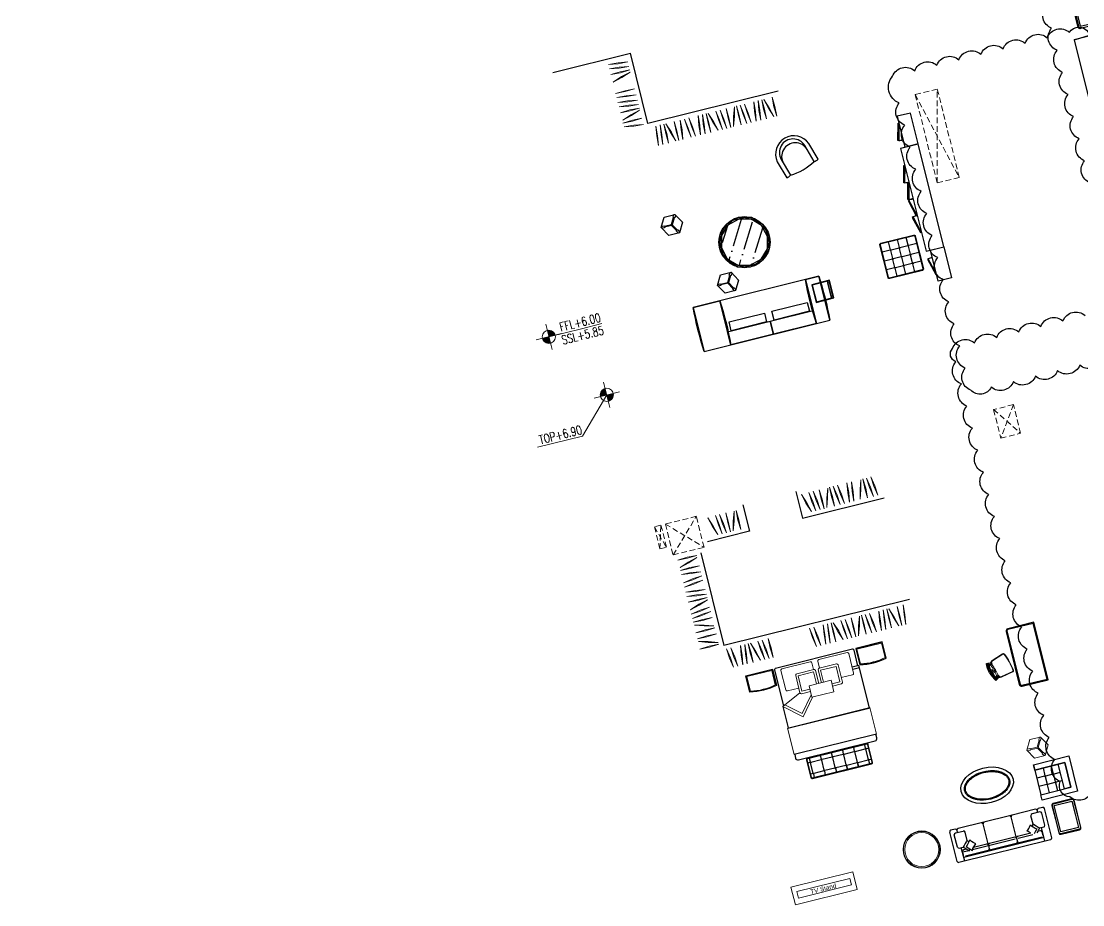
# Model space of a CAD drawing. Header units: inches. Extents: x -12478 to 399182, y -16583 to 525552.
# Drawn here: x 241968 to 265274, y 475805 to 495213 of the extents above; entities that cross this region are included whole.
import ezdxf
from ezdxf.enums import TextEntityAlignment as Align

# ---------------------------------------------------------------- set-up
doc = ezdxf.new("R2010")
doc.units = ezdxf.units.IN
doc.header["$LTSCALE"] = 1000
doc.header["$MEASUREMENT"] = 0
doc.linetypes.add('HIDDEN2', pattern=[0.1875, 0.125, -0.0625])
doc.layers.add('A-CLOUDS', color=1, linetype='Continuous')
doc.layers.add('A-FURN', color=253, linetype='Continuous')
doc.layers.add('A-FLOR-LEVL', color=4, linetype='Continuous', lineweight=18)
doc.layers.add('A-SHAFT', color=252, linetype='HIDDEN2', lineweight=18)
doc.styles.add('9999-DIM-SPC', font='simplex.shx', dxfattribs={"width": 0.75})
doc.styles.get("Standard").update_dxf_attribs({"font": 'arial.ttf'})
doc.dimstyles.new('0100-D-SPC', dxfattribs={"dimscale": 100, "dimtxt": 2, "dimasz": 2, "dimexe": 1, "dimexo": 2, "dimgap": 1, "dimtad": 1, "dimrnd": 0.05, "dimzin": 1, "dimdsep": 46, "dimtxsty": '9999-DIM-SPC', "dimblk": 'OBLIQUE', "dimcen": 2, "dimdle": 1, "dimclrd": 256, "dimclre": 252, "dimclrt": 256, "dimazin": 2, "dimtfac": 1, "dimtofl": 0, "dimtmove": 0, "dimatfit": 3, "dimfxl": 0.1, "dimtolj": 1, "dimtzin": 0, "dimlwd": 0, "dimlwe": 0, "dimarcsym": 0})

# ---------------------------------------------------------------- blocks, each defined once
blk = doc.blocks.new('_Oblique')
at = {"color": 0, "linetype": 'ByBlock', "lineweight": -2}
blk.add_line((-0.5, -0.5), (0.5, 0.5), dxfattribs=at)
blk = doc.blocks.new('tub chair-flat-2')
at = {"layer": 'A-FURN'}
for points in [[(157511, 115760), (157396, 116150, 0.908008), (156628, 115924), (156743, 115534)], [(157413, 115738), (157300, 116122, 1), (156724, 115952), (156837, 115568)], [(157328, 116026, 1), (156752, 115856)]]:
    blk.add_lwpolyline(points, format="xyb", dxfattribs=at)
for centre, radius, start, end in [((156784, 116808), 1241, 272.4409, 300.412), ((157417, 115947), 209, 268.8306, 296.6061), ((156720, 115741), 209, 276.2468, 304.0223)]:
    blk.add_arc(centre, radius, start, end, dxfattribs=at)
blk = doc.blocks.new('pouf 80x80-flat-3')
at = {"layer": 'A-FURN'}
for p, q in [((44789, -66398), (44609, -66398)), ((44799, -66388), (44799, -66208)), ((44799, -66588), (44799, -66408)), ((44989, -66398), (44809, -66398)), ((44999, -66388), (44999, -66208)), ((44999, -66588), (44999, -66408)), ((45189, -66398), (45009, -66398)), ((45199, -66388), (45199, -66208)), ((45199, -66588), (45199, -66408)), ((45389, -66398), (45209, -66398)), ((44789, -66598), (44609, -66598)), ((44799, -66788), (44799, -66608)), ((44989, -66598), (44809, -66598)), ((44999, -66788), (44999, -66608)), ((45189, -66598), (45009, -66598)), ((45199, -66788), (45199, -66608)), ((45389, -66598), (45209, -66598)), ((44789, -66798), (44609, -66798)), ((44799, -66988), (44799, -66808)), ((44989, -66798), (44809, -66798)), ((44999, -66788), (44999, -66783)), ((44999, -66988), (44999, -66808)), ((44999, -66988), (44999, -66808)), ((45189, -66798), (45009, -66798)), ((45199, -66988), (45199, -66808)), ((45389, -66798), (45209, -66798))]:
    blk.add_line(p, q, dxfattribs=at)
blk.add_lwpolyline([(44629, -66998, -0.414214), (44599, -66968), (44599, -66228, -0.414214), (44629, -66198), (45369, -66198, -0.414214), (45399, -66228), (45399, -66968, -0.414214), (45369, -66998), (44629, -66998)], format="xyb", dxfattribs=at)
blk.add_lwpolyline([(44629, -66988, -0.414214), (44609, -66968), (44609, -66228, -0.414214), (44629, -66208), (45369, -66208, -0.414214), (45389, -66228), (45389, -66968, -0.414214), (45369, -66988)], format="xyb", close=True, dxfattribs=at)
for centre in [(44799, -66398), (44999, -66398), (45199, -66398), (44799, -66598), (44999, -66598), (45199, -66598), (44799, -66798), (44999, -66798), (45199, -66798)]:
    blk.add_circle(centre, 10, dxfattribs=at)
blk = doc.blocks.new('t-flat-2')
at = {"layer": 'A-FURN'}
h = blk.add_hatch(dxfattribs=at)
h.set_pattern_fill('ACET-2D-ANSI36', color=256, scale=2000)
h.set_pattern_definition([(58.9714, (511978.65, -27140.15), (-214.2276, 128.8664), [625, -125, 0, -125])])
h.paths.add_polyline_path([(525090, 3787), (524828, 3857), (524567, 3787), (524375, 3596), (524305, 3334), (524375, 3073), (524567, 2881), (524828, 2811), (525090, 2881), (525281, 3073), (525351, 3334), (525281, 3596)])
for points in [[(525389, 3334), (525314, 3615), (525109, 3820), (524828, 3895), (524548, 3820), (524343, 3615), (524268, 3334), (524343, 3054), (524548, 2849), (524828, 2774), (525109, 2849), (525314, 3054)], [(525351, 3474), (525211, 3717), (524968, 3857), (524688, 3857), (524445, 3717), (524305, 3474), (524305, 3194), (524445, 2951), (524688, 2811), (524968, 2811), (525211, 2951), (525351, 3194)], [(525281, 3596), (525090, 3787), (524828, 3857), (524567, 3787), (524375, 3596), (524305, 3334), (524375, 3073), (524567, 2881), (524828, 2811), (525090, 2881), (525281, 3073), (525351, 3334)]]:
    blk.add_lwpolyline(points, close=True, dxfattribs=at)
blk.add_circle((524828, 3334), 561, dxfattribs=at)
blk = doc.blocks.new('sofa side3-flat-2')
at = {"layer": 'A-FURN'}
for points in [[(-47237, -160357), (-47237, -159957), (-47637, -159957), (-47637, -160357), (-47237, -160357)], [(-47247, -160347), (-47247, -159967), (-47287, -159967), (-47287, -160347), (-47247, -160347), (-47247, -160307), (-47287, -160307), (-47287, -160007), (-47247, -160007)]]:
    blk.add_lwpolyline(points, dxfattribs=at)
blk.add_lwpolyline([(-47247, -160347), (-47247, -159967), (-47627, -159967), (-47627, -160347)], close=True, dxfattribs=at)
blk = doc.blocks.new('gyform-flat-1')
at = {"layer": 'A-FURN'}
for points in [[(883, 508172), (1483, 508172), (1483, 509172), (883, 509172), (883, 508172, -0.009453), (883, 508172, -0.034953), (883, 509172), (1483, 509172, -0.034918), (1483, 508172, -1.22749)], [(3423, 508172), (3723, 508172), (3723, 509172), (3423, 509172), (3423, 508172, -0.009453), (3423, 508172, -0.034953), (3423, 509172), (3723, 509172, -0.034918), (3723, 508172, -1.22749)]]:
    blk.add_lwpolyline(points, format="xyb", dxfattribs=at)
blk.add_lwpolyline([(1483, 509172), (1483, 508172), (3423, 508172), (3423, 509172)], close=True, dxfattribs=at)
for points in [[(1568, 508472), (1568, 508672), (2368, 508672), (2368, 508472), (1568, 508472)], [(2538, 508472), (2538, 508672), (3338, 508672), (3338, 508472), (2538, 508472)], [(1483, 508172), (1483, 508472), (2453, 508472), (2453, 508172), (1483, 508172)], [(2453, 508172), (2453, 508472), (3423, 508472), (3423, 508172), (2453, 508172)]]:
    blk.add_lwpolyline(points, dxfattribs=at)
blk = doc.blocks.new('oval center table-flat-3')
at = {"layer": 'A-FURN', "ltscale": 1000}
for points in [[(-76432, 70768, -0.091067), (-76445, 70701, -0.064554), (-76475, 70647, -0.055385), (-76523, 70594, -0.058445), (-76607, 70536, -0.049101), (-76715, 70492, -0.140886), (-77145, 70488, -0.046988), (-77255, 70530, -0.055055), (-77344, 70588, -0.067002), (-77405, 70653, -0.081198), (-77439, 70721, -0.167365), (-77433, 70842, -0.064552), (-77404, 70896, -0.055376), (-77356, 70949, -0.058457), (-77271, 71007, -0.049104), (-77164, 71051, -0.140886), (-76734, 71055, -0.046991), (-76624, 71013, -0.055064), (-76535, 70956, -0.067015), (-76473, 70890, -0.081203), (-76440, 70822, -0.071679)], [(-76452, 70768, -0.09117), (-76464, 70708, -0.064545), (-76491, 70658, -0.055374), (-76536, 70609, -0.058458), (-76617, 70553, -0.049108), (-76720, 70510, -0.140784), (-77139, 70507, -0.04697), (-77246, 70548, -0.055028), (-77331, 70603, -0.066937), (-77389, 70664, -0.081111), (-77420, 70727, -0.167775), (-77415, 70835, -0.064538), (-77388, 70885, -0.055363), (-77343, 70934, -0.058473), (-77262, 70990, -0.049106), (-77158, 71033, -0.140783), (-76740, 71036, -0.046968), (-76633, 70995, -0.055028), (-76547, 70940, -0.066943), (-76489, 70879, -0.081113), (-76459, 70816, -0.071551)]]:
    blk.add_lwpolyline(points, format="xyb", close=True, dxfattribs=at)
blk.add_ellipse((-76939, 70772), major_axis=(-585, 4), ratio=0.666667, start_param=3.141593, end_param=9.424778, dxfattribs=at)
blk = doc.blocks.new('side table 70x50-flat-2')
at = {"layer": 'A-FURN', "ltscale": 5}
for points in [[(-65562, 52364), (-65562, 52054, 0.414214), (-65522, 52014), (-65102, 52014, 0.414214), (-65062, 52054), (-65062, 52364), (-65062, 52674, 0.414214), (-65102, 52714), (-65522, 52714, 0.414214), (-65562, 52674)], [(-65552, 52364), (-65552, 52674, -0.414214), (-65522, 52704), (-65102, 52704, -0.414214), (-65072, 52674), (-65072, 52364), (-65072, 52054, -0.414214), (-65102, 52024), (-65522, 52024, -0.414214), (-65552, 52054)]]:
    blk.add_lwpolyline(points, format="xyb", close=True, dxfattribs=at)
blk.add_lwpolyline([(-65512, 52364), (-65512, 52664), (-65112, 52664), (-65112, 52364), (-65112, 52064), (-65512, 52064)], close=True, dxfattribs=at)
blk = doc.blocks.new('desk 130x64-flat-3')
at = {"layer": 'A-FURN'}
blk.add_lwpolyline([(-85843, -58441), (-85843, -57141), (-86433, -57141, 0.414214), (-86483, -57191), (-86483, -58391, 0.414214), (-86433, -58441), (-85843, -58441)], format="xyb", dxfattribs=at)
blk.add_lwpolyline([(-85863, -58421), (-85863, -57161), (-86433, -57161, 0.414214), (-86463, -57191), (-86463, -58391, 0.414214), (-86433, -58421)], format="xyb", close=True, dxfattribs=at)
blk = doc.blocks.new('side chair-flat-3')
at = {"layer": 'A-FURN', "lineweight": 0}
for p, q in [((46068, 82898), (46074, 82900)), ((46156, 82575), (46162, 82576))]:
    blk.add_line(p, q, dxfattribs=at)
at = {"layer": 'A-FURN', "lineweight": 0, "ltscale": 1000}
for points in [[(46055, 82912, -0.184014), (46103, 82952), (46357, 83042, -0.350561), (46397, 83023, -0.033305), (46464, 82833, -0.033305)], [(46066, 82911, -0.168478), (46107, 82942), (46360, 83033, -0.342379), (46388, 83019, -0.033277), (46454, 82830, -0.044666)], [(46078, 82770, 0.020381), (46049, 82846, -0.040484), (46046, 82860, -0.040484)], [(46075, 82868, -0.036391), (46119, 82738)], [(46146, 82604, 0.036391), (46119, 82738)], [(46153, 82557, 0.178169), (46213, 82548), (46478, 82599, 0.350561), (46502, 82635, 0.033305), (46464, 82833, 0.033305)], [(46162, 82563, 0.161703), (46211, 82558), (46476, 82608, 0.342379), (46492, 82634, 0.033277), (46454, 82830, 0.044666)], [(46100, 82690, -0.020381), (46113, 82610, 0.040484), (46118, 82596, 0.040484)]]:
    blk.add_lwpolyline(points, format="xyb", dxfattribs=at)
at = {"layer": 'A-FURN'}
for points in [[(45981, 82702, -0.092051), (45962, 82919)], [(45981, 82702, 0.092051), (46075, 82504)]]:
    blk.add_lwpolyline(points, format="xyb", dxfattribs=at)
for points in [[(45962, 82919), (45972, 82918), (45971, 82913), (45991, 82912), (45992, 82917), (46002, 82916)], [(46075, 82504), (46083, 82510), (46080, 82514), (46096, 82526), (46099, 82522), (46107, 82527)]]:
    blk.add_lwpolyline(points, dxfattribs=at)
at = {"layer": 'A-FURN', "lineweight": 0}
for points in [[(45991, 82704, -0.090101), (45971, 82913)], [(46010, 82710, -0.090203), (45991, 82912)], [(46020, 82711, -0.08971), (46002, 82916)], [(46033, 82715, -0.070205), (46012, 82875)], [(45991, 82704, 0.090101), (46080, 82514)], [(46010, 82710, 0.090203), (46096, 82526)], [(46020, 82711, 0.088916), (46107, 82527)], [(46033, 82715, 0.070205), (46096, 82567)]]:
    blk.add_lwpolyline(points, format="xyb", dxfattribs=at)
for points in [[(46012, 82875), (46044, 82872), (46082, 82869), (46085, 82909), (46002, 82916)], [(46082, 82869), (46046, 82860), (46012, 82861)], [(46067, 82881), (46068, 82898), (46015, 82902)], [(46022, 82763), (46099, 82773), (46109, 82735)], [(46048, 82668), (46119, 82698), (46109, 82735)], [(46153, 82606), (46118, 82596), (46089, 82578)], [(46096, 82567), (46122, 82585), (46153, 82606), (46174, 82574), (46107, 82527)], [(46146, 82589), (46156, 82575), (46112, 82544)]]:
    blk.add_lwpolyline(points, dxfattribs=at)
for points in [[(46015, 82905), (46013, 82885), (46045, 82882), (46073, 82880), (46074, 82900)], [(46113, 82542), (46102, 82558), (46128, 82576), (46151, 82592), (46162, 82576)]]:
    blk.add_lwpolyline(points, close=True, dxfattribs=at)
blk.add_ellipse((46070, 82725), major_axis=(30.7, 8.4), ratio=0.57407, dxfattribs=at)
blk.add_ellipse((46060, 82722), major_axis=(-30.7, -8.4), ratio=0.57407, start_param=1.743058, end_param=4.540128, dxfattribs=at)
blk = doc.blocks.new('desede2-flat-2')
at = {"layer": 'A-FURN'}
for p, q in [((-1060, -509640), (-1060, -509816)), ((-873, -509640), (-873, -509816)), ((-1070, -509826), (-1247, -509826)), ((-1060, -509836), (-1060, -510003)), ((-883, -509826), (-1050, -509826)), ((-873, -509836), (-873, -510003)), ((-717, -509826), (-863, -509826)), ((-1070, -510013), (-1247, -510013)), ((-1060, -510023), (-1060, -510200)), ((-883, -510013), (-1050, -510013)), ((-873, -510023), (-873, -510200)), ((-717, -510013), (-863, -510013))]:
    blk.add_line(p, q, dxfattribs=at)
blk.add_lwpolyline([(-1247, -509520), (-447, -509520), (-447, -510320), (-1247, -510320), (-1247, -510200), (-567, -510200), (-567, -509640), (-1247, -509640), (-1247, -509520), (-1247, -509640), (-567, -509640), (-567, -510200), (-717, -510200), (-717, -509640), (-1247, -509640), (-1247, -510200)], dxfattribs=at)
for centre in [(-1060, -509826), (-873, -509826), (-1060, -510013), (-873, -510013)]:
    blk.add_circle(centre, 10, dxfattribs=at)
blk = doc.blocks.new('A$C4D1C5C84-flat-2')
at = {"layer": 'A-FURN', "ltscale": 0.05}
for p, q in [((-2239, -342), (-2239, 322)), ((-2110, 354), (-2207, 354)), ((-2158, -37), (-2158, 240)), ((-2126, 273), (-1948, 273)), ((-2077, 273), (-2077, 322)), ((-884, 354), (-2045, 354)), ((-1915, 47), (-1915, 240)), ((-1520, 354), (-1455, 354)), ((-1487, -164), (-1487, 322)), ((-1487, -164), (-1487, 322)), ((-820, 354), (-884, 354)), ((-852, -164), (-852, 322)), ((-852, -164), (-852, 322)), ((-294, 354), (-820, 354)), ((-424, 47), (-424, 240)), ((-213, 273), (-392, 273)), ((-262, 273), (-262, 322)), ((-132, 354), (-230, 354)), ((-181, -37), (-181, 240)), ((-100, -342), (-100, 322)), ((-100, -342), (-100, 322)), ((-1940, 28), (-1970, -4)), ((-1921, 55), (-1940, 28)), ((-1893, 13), (-1921, 55)), ((-1876, 22), (-1905, -10)), ((-1888, 8), (-1893, 13)), ((-1856, 49), (-1876, 22)), ((-1828, 6), (-1856, 49)), ((-1800, -23), (-1828, 6)), ((-540, -23), (-512, 6)), ((-512, 6), (-483, 49)), ((-483, 49), (-464, 22)), ((-464, 22), (-435, -10)), ((-451, 8), (-447, 13)), ((-447, 13), (-418, 55)), ((-418, 55), (-399, 28)), ((-399, 28), (-370, -4)), ((-2126, -70), (-2032, -70)), ((-2077, -375), (-2077, -70)), ((-2069, -245), (-2069, -164)), ((-1972, -132), (-2037, -132)), ((-1927, -179), (-2037, -179)), ((-2005, -39), (-2035, -67)), ((-2035, -67), (-1996, -106)), ((-1970, -4), (-2005, -39)), ((-1996, -106), (-1950, -155)), ((-1941, -45), (-1970, -73)), ((-1970, -73), (-1931, -112)), ((-1950, -155), (-1922, -184)), ((-1905, -10), (-1941, -45)), ((-1931, -112), (-1886, -161)), ((-1922, -184), (-1901, -145)), ((-1886, -161), (-1857, -190)), ((-1857, -190), (-1835, -149)), ((-884, -179), (-1851, -179)), ((-1835, -149), (-1806, -118)), ((-884, -132), (-1819, -132)), ((-1806, -118), (-1770, -82)), ((-1751, -68), (-1800, -23)), ((-1770, -82), (-1751, -68)), ((-1487, -164), (-1487, -245)), ((-1487, -164), (-1487, -245)), ((-852, -164), (-852, -245)), ((-852, -164), (-852, -245)), ((-520, -132), (-820, -132)), ((-488, -179), (-820, -179)), ((-589, -68), (-540, -23)), ((-569, -82), (-589, -68)), ((-533, -118), (-569, -82)), ((-408, -112), (-454, -161)), ((-435, -10), (-399, -45)), ((-369, -73), (-408, -112)), ((-399, -45), (-369, -73)), ((-343, -106), (-389, -155)), ((-370, -4), (-334, -39)), ((-302, -132), (-367, -132)), ((-305, -67), (-343, -106)), ((-334, -39), (-305, -67)), ((-213, -70), (-307, -70)), ((-270, -245), (-270, -164)), ((-262, -375), (-262, -70)), ((-132, -375), (-2207, -375)), ((-262, -294), (-2077, -294)), ((-884, -277), (-2037, -277)), ((-302, -277), (-820, -277))]:
    blk.add_line(p, q, dxfattribs=at)
for centre, start, end in [((-2207, 322), 90, 180), ((-2126, 240), 90, 180), ((-2110, 322), 0, 90), ((-2045, 322), 90, 180), ((-1948, 240), 0, 90), ((-1520, 322), 0, 90), ((-1455, 322), 90, 180), ((-884, 322), 0, 90), ((-820, 322), 90, 180), ((-392, 240), 90, 180), ((-294, 322), 0, 90), ((-230, 322), 90, 180), ((-213, 240), 0, 90), ((-132, 322), 0, 90), ((-2126, -37), 180, 270), ((-2037, -164), 90, 180), ((-1520, -164), 0, 90), ((-1455, -164), 90, 180), ((-884, -164), 0, 90), ((-820, -164), 90, 180), ((-302, -164), 0, 90), ((-213, -37), 270, 0), ((-2207, -342), 180, 270), ((-1520, -245), 270, 0), ((-1455, -245), 180, 270), ((-884, -245), 270, 0), ((-820, -245), 180, 270), ((-132, -342), 270, 0)]:
    blk.add_arc(centre, 32.4, start, end, dxfattribs=at)
blk = doc.blocks.new('BED BENCH 1-flat-3')
at = {"layer": 'A-FURN'}
for p, q in [((-170396, -59145), (-170451, -59145)), ((-170386, -59135), (-170386, -59055)), ((-170386, -59385), (-170386, -59155)), ((-170146, -59145), (-170376, -59145)), ((-170136, -59135), (-170136, -59055)), ((-170136, -59385), (-170136, -59155)), ((-169896, -59145), (-170126, -59145)), ((-169886, -59135), (-169886, -59055)), ((-169886, -59385), (-169886, -59155)), ((-169646, -59145), (-169876, -59145)), ((-169636, -59135), (-169636, -59055)), ((-169636, -59135), (-169636, -59055)), ((-169636, -59385), (-169636, -59155)), ((-169626, -59145), (-169396, -59145)), ((-169386, -59135), (-169386, -59055)), ((-169386, -59385), (-169386, -59155)), ((-169376, -59145), (-169146, -59145)), ((-169136, -59135), (-169136, -59055)), ((-169136, -59135), (-169136, -59055)), ((-169136, -59385), (-169136, -59155)), ((-169136, -59385), (-169136, -59155)), ((-169126, -59145), (-169071, -59145)), ((-170396, -59395), (-170451, -59395)), ((-170386, -59405), (-170386, -59485)), ((-170146, -59395), (-170376, -59395)), ((-170136, -59405), (-170136, -59485)), ((-169896, -59395), (-170126, -59395)), ((-169886, -59405), (-169886, -59485)), ((-169646, -59395), (-169876, -59395)), ((-169636, -59485), (-169636, -59405)), ((-169636, -59405), (-169636, -59485)), ((-169626, -59395), (-169396, -59395)), ((-169386, -59485), (-169386, -59405)), ((-169386, -59405), (-169386, -59485)), ((-169376, -59395), (-169146, -59395)), ((-169136, -59405), (-169136, -59485)), ((-169136, -59405), (-169136, -59485)), ((-169126, -59395), (-169071, -59395))]:
    blk.add_line(p, q, dxfattribs=at)
blk.add_lwpolyline([(-169061, -59075, 0.414214), (-169091, -59045), (-170431, -59045, 0.414214), (-170461, -59075), (-170461, -59465, 0.414214), (-170431, -59495), (-169091, -59495, 0.414214), (-169061, -59465), (-169061, -59075)], format="xyb", dxfattribs=at)
blk.add_lwpolyline([(-169071, -59075, 0.414214), (-169091, -59055), (-170431, -59055, 0.414214), (-170451, -59075), (-170451, -59465, 0.414214), (-170431, -59485), (-169091, -59485, 0.414214), (-169071, -59465)], format="xyb", close=True, dxfattribs=at)
for centre in [(-170386, -59145), (-170136, -59145), (-169886, -59145), (-169636, -59145), (-169386, -59145), (-169136, -59145), (-169136, -59145), (-170386, -59395), (-170136, -59395), (-169886, -59395), (-169636, -59395), (-169386, -59395), (-169136, -59395), (-169136, -59395)]:
    blk.add_circle(centre, 10, dxfattribs=at)
blk = doc.blocks.new('night table 1-flat-5')
at = {"layer": 'A-FURN'}
blk.add_lwpolyline([(166673, -57301), (166073, -57301), (166073, -57668, 0.108982), (166673, -57668), (166673, -57301)], format="xyb", dxfattribs=at)
at = {"layer": 'A-FURN', "lineweight": 0}
for points in [[(166668, -57306), (166078, -57306), (166078, -57664, 0.107518), (166668, -57664)], [(166653, -57321), (166093, -57321), (166093, -57652, 0.103071), (166653, -57652)]]:
    blk.add_lwpolyline(points, format="xyb", close=True, dxfattribs=at)
blk = doc.blocks.new('night table 1-flat-6')
at = {"layer": 'A-FURN'}
blk.add_lwpolyline([(-166673, -57301), (-166073, -57301), (-166073, -57668, -0.108982), (-166673, -57668), (-166673, -57301)], format="xyb", dxfattribs=at)
at = {"layer": 'A-FURN', "lineweight": 0}
for points in [[(-166668, -57306), (-166078, -57306), (-166078, -57664, -0.107518), (-166668, -57664)], [(-166653, -57321), (-166093, -57321), (-166093, -57652, -0.103071), (-166653, -57652)]]:
    blk.add_lwpolyline(points, format="xyb", close=True, dxfattribs=at)
blk = doc.blocks.new('bed 180 a-flat-3')
at = {"layer": 'A-FURN'}
for p, q in [((-168710, -57137), (-168862, -57137)), ((-168710, -57187), (-168862, -57187))]:
    blk.add_line(p, q, dxfattribs=at)
at = {"layer": 'A-FURN', "lineweight": 0}
for p, q in [((-170561, -58104), (-168698, -58104)), ((-170561, -58684), (-168698, -58684))]:
    blk.add_line(p, q, dxfattribs=at)
at = {"layer": 'A-FURN'}
for points in [[(-168730, -57137), (-168730, -56788, 0.414214), (-168760, -56758), (-170500, -56758, 0.414214), (-170530, -56788), (-170530, -57600)], [(-170550, -58694), (-170550, -58778, 0.414214), (-170500, -58828), (-168760, -58828, 0.414212), (-168710, -58778), (-168710, -58694)]]:
    blk.add_lwpolyline(points, format="xyb", dxfattribs=at)
at = {"layer": 'A-FURN', "lineweight": 0}
for points in [[(-169697, -56985), (-169697, -56830, 0.414214), (-169727, -56800), (-170367, -56800, 0.414214), (-170397, -56830), (-170397, -57270, 0.414214), (-170367, -57300), (-170109, -57300)], [(-169562, -56985), (-169562, -56830, -0.414214), (-169532, -56800), (-168892, -56800, -0.414214), (-168862, -56830), (-168862, -57270, -0.414214), (-168892, -57300), (-169150, -57300)], [(-169880, -57435), (-170079, -57435, -0.414214), (-170109, -57405), (-170109, -57015, -0.414214), (-170079, -56985), (-169689, -56985, -0.414214), (-169659, -57015), (-169659, -57305)], [(-169380, -57435), (-169180, -57435, 0.414214), (-169150, -57405), (-169150, -57015, 0.414214), (-169180, -56985), (-169570, -56985, 0.414214), (-169600, -57015), (-169600, -57305)]]:
    blk.add_lwpolyline(points, format="xyb", dxfattribs=at)
for points in [[(-169880, -57385), (-170059, -57385), (-170059, -57035), (-169709, -57035), (-169709, -57305)], [(-169380, -57385), (-169200, -57385), (-169200, -57035), (-169550, -57035), (-169550, -57305)], [(-169380, -57305), (-169880, -57305), (-169880, -57565), (-169380, -57565), (-169380, -57305)], [(-170109, -57405), (-170550, -57609), (-170168, -57933), (-169863, -57565)], [(-170500, -57586), (-170174, -57863), (-169880, -57507)], [(-168698, -58694), (-170561, -58694), (-170561, -58094), (-168698, -58094), (-168698, -58694)]]:
    blk.add_lwpolyline(points, dxfattribs=at)
at = {"layer": 'A-FURN'}
for points in [[(-168710, -58094), (-168710, -57137)], [(-170550, -57609), (-170550, -58094)]]:
    blk.add_lwpolyline(points, dxfattribs=at)
blk = doc.blocks.new('side table 70x50-flat-3')
at = {"layer": 'A-FURN', "ltscale": 5}
for points in [[(52364, -65562), (52054, -65562, -0.414214), (52014, -65522), (52014, -65102, -0.414214), (52054, -65062), (52364, -65062), (52674, -65062, -0.414214), (52714, -65102), (52714, -65522, -0.414214), (52674, -65562)], [(52364, -65552), (52674, -65552, 0.414214), (52704, -65522), (52704, -65102, 0.414214), (52674, -65072), (52364, -65072), (52054, -65072, 0.414214), (52024, -65102), (52024, -65522, 0.414214), (52054, -65552)]]:
    blk.add_lwpolyline(points, format="xyb", close=True, dxfattribs=at)
blk.add_lwpolyline([(52364, -65512), (52664, -65512), (52664, -65112), (52364, -65112), (52064, -65112), (52064, -65512)], close=True, dxfattribs=at)
blk = doc.blocks.new('*U6')
for p, q in [((0, -3), (0, 3)), ((-3, 0), (3, 0))]:
    blk.add_line(p, q)
at = {"color": 252, "const_width": 1.5}
for points in [[(-0.75, 0, -0.414214), (0, 0.75, -1)], [(0, -0.75, 0.414214), (0.75, 0, 1)]]:
    blk.add_lwpolyline(points, format="xyb", dxfattribs=at)
blk.add_circle((0, 0), 1.5)
at = {"insert": (-113.12, 100), "char_height": 200, "attachment_point": 3, "style": '9999-DIM-SPC'}
blk.add_mtext('\\A1;', dxfattribs=at)
at = {"style": '9999-DIM-SPC', "width": 0.75}
blk.add_attdef('0000.00', text='', height=2, dxfattribs=at).set_placement((-3.66, 0.5), align=Align.RIGHT)
blk.add_attdef('X.X.X', text='', height=2, dxfattribs=at).set_placement((-9.01, -0.5), align=Align.TOP_RIGHT)
blk.add_leader([(0, 0), (-7.67, 0), (-12.51, 0)], dimstyle='0100-D-SPC', override={"dimgap": 1, "dimtad": 0, "dimldrblk": 'None'})
blk = doc.blocks.new('*U52')
for p, q in [((0, -3), (0, 3)), ((3, 0), (-3, 0))]:
    blk.add_line(p, q)
at = {"color": 252, "const_width": 1.5}
for points in [[(0, -0.75, -0.414214), (-0.75, 0, -1)], [(0.75, 0, 0.414214), (0, 0.75, 1)]]:
    blk.add_lwpolyline(points, format="xyb", dxfattribs=at)
blk.add_circle((0, 0), 1.5)
at = {"insert": (113.12, 100), "char_height": 200, "attachment_point": 1, "style": '9999-DIM-SPC'}
blk.add_mtext('\\A1;', dxfattribs=at)
at = {"style": '9999-DIM-SPC', "width": 0.75}
blk.add_attdef('0000.00', text='', height=2, dxfattribs=at).set_placement((18.28, -7.31), align=Align.RIGHT)
blk.add_attdef('X.X.X', text='', height=2, dxfattribs=at).set_placement((18.28, -8.31), align=Align.TOP_RIGHT)
blk.add_leader([(0, 0), (7.67, -7.81), (18.28, -7.81)], dimstyle='0100-D-SPC', override={"dimgap": 1, "dimtad": 0, "dimldrblk": 'None'})

msp = doc.modelspace()

# ---------------------------------------------------------------- linework, layer by layer
at = {"layer": 'A-CLOUDS', "color": 12, "true_color": 0xe00000}
for points in [[(265435.3, 491662.2, -0.5205671), (265314.6, 492147.4, -0.5205671), (265193.8, 492632.7, -0.5205671), (265073.1, 493117.9, -0.5205671), (264952.4, 493603.1, -0.5205671), (264831.7, 494088.3, -0.5205671), (264711, 494573.5, -0.5205671), (264590.3, 495058.7, -0.5205671), (264469.5, 495543.9, -0.5205671), (264348.8, 496029.1, -0.5205671), (264228.1, 496514.3, -0.5205671), (264107.4, 496999.5, -0.5205671), (263986.7, 497484.7, -0.5205671), (263865.9, 497969.9, -0.5205671), (263745.2, 498455.1, -0.5205671), (263624.5, 498940.4, -0.5205671), (263540, 499280.1, -0.5205671), (264025.2, 499400.9, -0.5205671), (264510.4, 499521.6, -0.5205671), (264995.6, 499642.3, -0.5205671), (265480.8, 499763, -0.5205671)], [(265692.4, 487779.1, -0.5205671), (265207.2, 487658.4, -0.5205671), (264722, 487537.7, -0.5205671), (264236.8, 487417, -0.5205671), (263751.6, 487296.2, -0.5205671), (263266.3, 487175.5, -0.5205671), (262814.1, 487109.6, -0.5205671), (262693.4, 487594.8, -0.5205671), (262572.6, 488080, -0.5205671), (262451.9, 488565.2, -0.5205671), (262331.2, 489050.4, -0.5205671), (262210.5, 489535.6, -0.5205671), (262089.8, 490020.8, -0.5205671), (261969, 490506, -0.5205671), (261848.3, 490991.2, -0.5205671), (261727.6, 491476.4, -0.5205671), (261606.9, 491961.6, -0.5205671), (261486.2, 492446.9, -0.5205671), (261365.5, 492932.1, -0.5205671), (261244.7, 493417.3, -0.5205671), (261098.4, 494005.3, -0.5205671), (261583.6, 494126, -0.5205671), (262068.8, 494246.8, -0.5205671), (262554.1, 494367.5, -0.5205671), (263039.3, 494488.2, -0.5205671), (263524.5, 494608.9, -0.5205671), (264009.7, 494729.6, -0.5205671), (264494.9, 494850.3, -0.5205671), (264980.1, 494971.1, -0.5205671), (265393.7, 494972.8, -0.5205671)], [(265476.5, 478295.7, -0.5205671), (264991.3, 478175, -0.5205671), (264780.8, 478510.9, -0.5205671), (264660.1, 478996.1, -0.5205671), (264539.3, 479481.4, -0.5205671), (264418.6, 479966.6, -0.5205671), (264297.9, 480451.8, -0.5205671), (264177.2, 480937, -0.5205671), (264056.5, 481422.2, -0.5205671), (263935.7, 481907.4, -0.5205671), (263815, 482392.6, -0.5205671), (263694.3, 482877.8, -0.5205671), (263573.6, 483363, -0.5205671), (263452.9, 483848.2, -0.5205671), (263332.2, 484333.4, -0.5205671), (263211.4, 484818.6, -0.5205671), (263090.7, 485303.9, -0.5205671), (262970, 485789.1, -0.5205671), (262849.3, 486274.3, -0.5205671), (262728.6, 486759.5, -0.5205671), (262607.8, 487244.7, -0.5205671), (262487.1, 487729.9, -0.5205671), (262413.4, 488026.3, -0.5205671), (262898.6, 488147, -0.5205671), (263383.8, 488267.8, -0.5205671), (263869, 488388.5, -0.5205671), (264354.2, 488509.2, -0.5205671), (264839.4, 488629.9, -0.5205671), (265324.6, 488750.6, -0.5205671)]]:
    msp.add_lwpolyline(points, format="xyb", dxfattribs=at)
at = {"layer": 'A-FURN', "color": 1}
for p, q in [((253642.6, 494086.4, 0), (255340.8, 494508.9, 0)), ((255724.7, 492966, 0), (255340.8, 494508.9, 0)), ((258587.4, 493678.2, 0), (255724.7, 492966, 0)), ((258977.5, 484882.2, 0), (259122.3, 484299.9, 0)), ((257808.3, 484591.3, 0), (257953.2, 484009, 0)), ((259122.3, 484299.9, 0), (260913, 484745.4, 0)), ((257953.2, 484009, 0), (257031.3, 483779.7, 0)), ((256885.6, 483536.9, 0), (257392.5, 481499.4, 0)), ((261468.3, 482513.5, 0), (257392.5, 481499.4, 0))]:
    msp.add_line(p, q, dxfattribs=at)
at = {"layer": 'A-FURN', "elevation": 0}
msp.add_lwpolyline([(265087.5, 494805.9, -0.0349531), (266057.9, 495047.4), (265087.5, 494805.9), (265642.8, 492574), (266613.2, 492815.4), (266057.9, 495047.4)], format="xyb", dxfattribs=at)
at = {"layer": 'A-FURN', "lineweight": 0, "elevation": 0}
for points in [[(254860.3, 494263.1), (255074.6, 494280.7), (255286.6, 494318.1), (255072.3, 494300.5)], [(254884.2, 494167), (255098.6, 494184.6), (255310.5, 494222), (255096.2, 494204.4)], [(254914.5, 494040.4), (255125.5, 494081.9), (255331.9, 494142.9), (255120.9, 494101.4)], [(254964.8, 493877.5), (255154.6, 493978.6), (255334.3, 494096.9), (255144.5, 493995.9)], [(255018, 493624.4), (255228.9, 493666.6), (255435.1, 493728.2), (255224.2, 493686)], [(255040.6, 493538.4), (255255, 493555.9), (255466.9, 493593.3), (255252.6, 493575.8)], [(255068.6, 493426.1), (255282.9, 493443.7), (255494.8, 493481.1), (255280.5, 493463.5)], [(257996.3, 492990.7), (257911.4, 493188.3), (257845.1, 493393.1), (257930.1, 493195.5)], [(258106, 493018), (258088.4, 493232.4), (258051, 493444.3), (258068.6, 493230)], [(258202.1, 493041.9), (258184.5, 493256.3), (258147.1, 493468.2), (258164.7, 493253.9)], [(258328.7, 493072.2), (258287.2, 493283.2), (258226.2, 493489.6), (258267.7, 493278.6)], [(258491.6, 493122.5), (258390.5, 493312.3), (258272.2, 493492), (258373.2, 493302.2)], [(258555.9, 493128.7), (258513.7, 493339.6), (258452, 493545.8), (258494.2, 493334.9)], [(255092.5, 493330), (255306.8, 493347.6), (255518.7, 493385), (255304.4, 493367.4)], [(255122.7, 493203.4), (255333.7, 493244.9), (255540.1, 493305.9), (255329.1, 493264.4)], [(255173, 493040.5), (255362.8, 493141.6), (255542.6, 493259.9), (255352.8, 493158.9)], [(256980.2, 492737.9), (256962.7, 492952.3), (256925.3, 493164.2), (256942.8, 492949.9)], [(257106.8, 492768.2), (257065.3, 492979.2), (257004.4, 493185.6), (257045.9, 492974.6)], [(257269.7, 492818.5), (257168.7, 493008.3), (257050.3, 493188), (257151.4, 492998.2)], [(257366.1, 492833.9), (257281.2, 493031.5), (257214.9, 493236.3), (257299.8, 493038.7)], [(257460.4, 492857.4), (257375.5, 493055), (257309.2, 493259.7), (257394.2, 493062.2)], [(257547, 492877.7), (257485.5, 493083.8), (257443.3, 493294.8), (257504.9, 493088.8)], [(257606.7, 492902.3), (257607.1, 493117.4), (257627.4, 493331.6), (257627, 493116.6)], [(257774.2, 492934.3), (257712, 493140.1), (257669.1, 493351), (257731.3, 493145.2)], [(257900.2, 492966.8), (257815.3, 493164.4), (257749, 493369.2), (257833.9, 493171.6)], [(255179.3, 492976.3), (255390.1, 493018.5), (255596.3, 493080.1), (255385.5, 493037.9)], [(255201.9, 492890.2), (255416.2, 492907.8), (255628.1, 492945.2), (255413.8, 492927.6)], [(256053.2, 492507.3), (256035.6, 492721.6), (255998.2, 492933.6), (256015.8, 492719.2)], [(256179.8, 492537.6), (256138.3, 492748.6), (256077.3, 492955), (256118.8, 492744)], [(256342.7, 492587.8), (256241.6, 492777.6), (256123.3, 492957.4), (256224.3, 492767.6)], [(256407, 492594.1), (256364.7, 492804.9), (256303.1, 493011.1), (256345.3, 492800.3)], [(256493, 492616.7), (256475.4, 492831), (256438, 493043), (256455.6, 492828.7)], [(256678.3, 492662.8), (256593.4, 492860.4), (256527.2, 493065.2), (256612.1, 492867.6)], [(256774.4, 492686.7), (256689.5, 492884.3), (256623.3, 493089.1), (256708.2, 492891.5)], [(256884.1, 492714), (256866.6, 492928.4), (256829.1, 493140.3), (256846.7, 492926)], [(255957.1, 492483.4), (255939.5, 492697.7), (255902.1, 492909.6), (255919.7, 492695.3)], [(260042.2, 484618.4), (259957.3, 484815.9), (259891, 485020.7), (259975.9, 484823.1)], [(260151.9, 484645.6), (260134.3, 484860), (260096.9, 485071.9), (260114.4, 484857.6)], [(260248, 484669.6), (260230.4, 484883.9), (260193, 485095.8), (260210.6, 484881.5)], [(260383, 484711.7), (260383.3, 484926.7), (260403.6, 485140.9), (260403.3, 484925.9)], [(260550.4, 484743.6), (260488.2, 484949.4), (260445.4, 485160.3), (260507.6, 484954.5)], [(260676.5, 484776.2), (260591.5, 484973.7), (260525.3, 485178.5), (260610.2, 484980.9)], [(260772.6, 484800.1), (260687.6, 484997.6), (260621.4, 485202.4), (260706.3, 485004.8)], [(259315.6, 484446.1), (259214.5, 484635.9), (259096.2, 484815.6), (259197.3, 484625.8)], [(259412, 484461.6), (259327.1, 484659.1), (259260.8, 484863.9), (259345.7, 484666.3)], [(259506.3, 484485), (259421.4, 484682.6), (259355.1, 484887.3), (259440, 484689.8)], [(259592.9, 484505.3), (259531.4, 484711.4), (259489.2, 484922.4), (259550.7, 484716.4)], [(259652.6, 484529.9), (259652.9, 484745), (259673.3, 484959.2), (259672.9, 484744.2)], [(259820.1, 484561.9), (259757.8, 484767.7), (259715, 484978.6), (259777.2, 484772.8)], [(259946.1, 484594.4), (259861.2, 484792), (259794.9, 484996.8), (259879.8, 484799.2)], [(257262, 483935.2), (257160.9, 484125), (257042.6, 484304.7), (257143.6, 484114.9)], [(257358.3, 483950.6), (257273.4, 484148.2), (257207.2, 484352.9), (257292.1, 484155.4)], [(257452.7, 483974.1), (257367.7, 484171.6), (257301.5, 484376.4), (257386.4, 484178.8)], [(257539.3, 483994.4), (257477.7, 484200.5), (257435.6, 484411.5), (257497.1, 484205.4)], [(257598.9, 484019), (257599.3, 484234), (257619.6, 484448.3), (257619.3, 484233.2)], [(257766.4, 484050.9), (257704.2, 484256.8), (257661.4, 484467.7), (257723.6, 484261.8)], [(256382.5, 483376.8), (256593.5, 483418.3), (256799.9, 483479.2), (256588.9, 483437.8)], [(256432.8, 483213.9), (256622.6, 483314.9), (256802.4, 483433.3), (256612.5, 483332.2)], [(256439.1, 483149.6), (256649.9, 483191.8), (256856.1, 483253.5), (256645.2, 483211.3)], [(256461.7, 483063.6), (256676, 483081.2), (256887.9, 483118.6), (256673.6, 483101)], [(256507.8, 482878.2), (256705.4, 482963.2), (256910.1, 483029.4), (256712.6, 482944.5)], [(256531.7, 482782.1), (256729.3, 482867), (256934, 482933.3), (256736.5, 482848.4)], [(256559, 482672.4), (256773.3, 482690), (256985.3, 482727.4), (256770.9, 482709.9)], [(256582.9, 482576.3), (256797.2, 482593.9), (257009.2, 482631.3), (256794.8, 482613.8)], [(256613.2, 482449.7), (256824.2, 482491.2), (257030.6, 482552.2), (256819.6, 482510.7)], [(256663.5, 482286.8), (256853.3, 482387.9), (257033, 482506.3), (256843.2, 482405.2)], [(256678.9, 482190.5), (256876.5, 482275.4), (257081.2, 482341.6), (256883.7, 482256.7)], [(256702.4, 482096.2), (256899.9, 482181.1), (257104.7, 482247.3), (256907.1, 482162.4)], [(260742.4, 481804.1), (260657.4, 482001.7), (260591.2, 482206.5), (260676.1, 482008.9)], [(260852, 481831.4), (260834.5, 482045.8), (260797.1, 482257.7), (260814.6, 482043.4)], [(260948.1, 481855.4), (260930.6, 482069.7), (260893.2, 482281.6), (260910.7, 482067.3)], [(261074.7, 481885.6), (261033.2, 482096.6), (260972.3, 482303), (261013.8, 482092)], [(261237.7, 481935.9), (261136.6, 482125.7), (261018.2, 482305.4), (261119.3, 482115.6)], [(261301.9, 481942.1), (261259.7, 482153), (261198, 482359.2), (261240.2, 482148.3)], [(261387.9, 481964.8), (261370.4, 482179.1), (261332.9, 482391), (261350.5, 482176.7)], [(256722.7, 482009.6), (256928.8, 482071.1), (257139.8, 482113.2), (256933.7, 482051.7)], [(259726.3, 481551.4), (259708.7, 481765.7), (259671.3, 481977.6), (259688.9, 481763.3)], [(259852.9, 481581.6), (259811.4, 481792.6), (259750.4, 481999), (259791.9, 481788)], [(260015.8, 481631.9), (259914.7, 481821.7), (259796.4, 482001.4), (259897.4, 481811.6)], [(260112.1, 481647.4), (260027.2, 481844.9), (259961, 482049.7), (260045.9, 481852.1)], [(260206.5, 481670.8), (260121.5, 481868.4), (260055.3, 482073.1), (260140.2, 481875.6)], [(260293.1, 481691.1), (260231.5, 481897.2), (260189.4, 482108.2), (260250.9, 481902.2)], [(260352.7, 481715.7), (260353.1, 481930.8), (260373.4, 482145), (260373.1, 481930)], [(260520.2, 481747.7), (260458, 481953.5), (260415.2, 482164.4), (260477.4, 481958.6)], [(260646.2, 481780.2), (260561.3, 481977.8), (260495.1, 482182.6), (260580, 481985)], [(256747.3, 481949.9), (256962.3, 481949.5), (257176.6, 481929.2), (256961.5, 481929.5)], [(256779.2, 481782.4), (256985.1, 481844.6), (257196, 481887.5), (256990.1, 481825.2)], [(256812.1, 481650.1), (257018.2, 481711.6), (257229.2, 481753.7), (257023.2, 481692.2)], [(259424.4, 481476.2), (259339.5, 481673.8), (259273.2, 481878.6), (259358.1, 481681)], [(259520.5, 481500.2), (259435.6, 481697.7), (259369.3, 481902.5), (259454.2, 481704.9)], [(259630.2, 481527.4), (259612.6, 481741.8), (259575.2, 481953.7), (259592.8, 481739.4)], [(256836.7, 481590.4), (257051.8, 481590), (257266, 481569.7), (257051, 481570.1)], [(256868.7, 481422.9), (257074.5, 481485.1), (257285.4, 481528), (257079.6, 481465.8)], [(257907.1, 481098.7), (257889.6, 481313.1), (257852.1, 481525), (257869.7, 481310.7)], [(258033.7, 481129), (257992.2, 481340), (257931.2, 481546.4), (257972.7, 481335.4)], [(258196.6, 481179.3), (258095.6, 481369.1), (257977.2, 481548.8), (258078.3, 481359)], [(258293, 481194.7), (258208.1, 481392.3), (258141.8, 481597.1), (258226.7, 481399.5)], [(258387.3, 481218.2), (258302.4, 481415.8), (258236.1, 481620.5), (258321, 481423)], [(258473.9, 481238.5), (258412.4, 481444.6), (258370.2, 481655.6), (258431.7, 481449.6)], [(257605.2, 481023.6), (257520.3, 481221.2), (257454, 481426), (257539, 481228.4)], [(257701.3, 481047.5), (257616.4, 481245.1), (257550.2, 481449.9), (257635.1, 481252.3)], [(257811, 481074.8), (257793.4, 481289.2), (257756, 481501.1), (257773.6, 481286.8)], [(264347.3, 479490.7), (264513.9, 479318), (264447.7, 479087.3), (264214.8, 479029.4), (264048.1, 479202.1), (264114.4, 479432.8)]]:
    msp.add_lwpolyline(points, close=True, dxfattribs=at)
at = {"layer": 'A-FURN', "elevation": 0}
for points in [[(261658.7, 492517), (261489.7, 493196.3), (261199.6, 493124.1), (261368.6, 492444.8), (261658.7, 492517)], [(261217.6, 492971.7), (261237.6, 492971.6), (261235.7, 492591.6), (261215.7, 492591.7), (261217.6, 492971.7)], [(262220.8, 490257.6), (261658.7, 492517), (261270.5, 492420.4), (261832.6, 490161.1), (262220.8, 490257.6)], [(261343.8, 492045.4), (261363.8, 492045.3), (261361.9, 491665.3), (261341.9, 491665.4), (261343.8, 492045.4)], [(261435.6, 491676.7), (261455.6, 491676.6), (261453.6, 491296.6), (261433.6, 491296.7), (261435.6, 491676.7)], [(261619.1, 490939.2), (261636.7, 490948.6), (261456.9, 491283.4), (261439.3, 491274), (261619.1, 490939.2)], [(256033.3, 490664.5), (256017.2, 490681.1), (256023.6, 490703.3), (256079.4, 490717.2), (256087.7, 490709), (256242.1, 490747.4), (256286.1, 490900.4), (256278.1, 490908.7), (256294, 490964.2), (256316.4, 490969.7), (256332.4, 490953.1), (256316.5, 490897.6), (256305.3, 490894.8), (256261.4, 490741.9), (256371.9, 490627.3), (256383.1, 490630.1), (256423.2, 490588.5), (256416.8, 490566.3), (256394.4, 490560.8), (256354.3, 490602.3), (256357.5, 490613.4), (256247, 490728), (256092.5, 490689.5), (256089, 490678.4), (256033.3, 490664.5)], [(261710.8, 490570.4), (261728.4, 490579.9), (261548.7, 490914.7), (261531, 490905.2), (261710.8, 490570.4)], [(262220.8, 490257.6), (262389.8, 489578.3), (262099.8, 489506.2), (261930.8, 490185.5), (262220.8, 490257.6)], [(262044.2, 489649.3), (262061.8, 489658.7), (261882.1, 489993.5), (261864.4, 489984.1), (262044.2, 489649.3)], [(257268.7, 489394.2), (257252.7, 489410.8), (257259, 489433), (257314.8, 489446.9), (257323.1, 489438.6), (257477.6, 489477), (257521.5, 489630), (257513.5, 489638.3), (257529.4, 489693.8), (257551.8, 489699.4), (257567.9, 489682.8), (257551.9, 489627.3), (257540.7, 489624.5), (257496.8, 489471.5), (257607.3, 489357), (257618.5, 489359.8), (257658.6, 489318.2), (257652.2, 489296), (257629.8, 489290.4), (257589.7, 489332), (257592.9, 489343.1), (257482.4, 489457.6), (257327.9, 489419.2), (257324.4, 489408), (257268.7, 489394.2)]]:
    msp.add_lwpolyline(points, dxfattribs=at)
for points in [[(256316.4, 490969.7), (256483, 490797), (256416.8, 490566.3), (256183.9, 490508.4), (256017.2, 490681.1), (256083.5, 490911.8)], [(257551.8, 489699.4), (257718.5, 489526.7), (257652.2, 489296), (257419.3, 489238.1), (257252.7, 489410.8), (257318.9, 489641.5)]]:
    msp.add_lwpolyline(points, close=True, dxfattribs=at)
at = {"layer": 'A-FURN', "lineweight": 0, "elevation": 0}
for points in [[(264064.2, 479185.5), (264048.1, 479202.1), (264054.5, 479224.3), (264110.3, 479238.2), (264118.5, 479229.9), (264273, 479268.4), (264317, 479421.3), (264308.9, 479429.6), (264324.9, 479485.1), (264347.3, 479490.7), (264363.3, 479474.1), (264347.4, 479418.6), (264336.2, 479415.8), (264292.2, 479262.8), (264402.7, 479148.3), (264413.9, 479151.1), (264454, 479109.5), (264447.7, 479087.3), (264425.2, 479081.7), (264385.2, 479123.3), (264388.3, 479134.4), (264277.8, 479248.9), (264123.4, 479210.5), (264119.9, 479199.3), (264064.2, 479185.5)], [(260322.4, 476143.4), (260225.8, 476531.6), (258867.2, 476193.6), (258963.8, 475805.4), (260322.4, 476143.4)], [(260158, 476385.9), (260194.2, 476240.4), (259029.7, 475950.6), (258993.5, 476096.2), (260158, 476385.9)]]:
    msp.add_lwpolyline(points, dxfattribs=at)
at = {"layer": 'A-FURN', "lineweight": 0}
for radius in [410, 400, 375]:
    msp.add_circle((261739, 477018.6, 0), radius, dxfattribs=at)
at = {"layer": 'A-FURN'}
for centre, start, end in [((261217.6, 492971.7, 0), 272.72226, 286.89127), ((261343.8, 492045.4, 0), 272.72226, 288.00328), ((261435.6, 491676.7, 0), 272.72226, 288.00328), ((261619.1, 490939.2, 0), 99.93957, 115.22058), ((261710.8, 490570.4, 0), 99.93957, 115.22058), ((262044.2, 489649.3, 0), 101.05157, 115.22058)]:
    msp.add_arc(centre, 380.5, start, end, dxfattribs=at)
at = {"layer": 'A-SHAFT'}
for p, q in [((262077.7, 491661.2, 0), (262080, 493722.8, 0)), ((261594.8, 493602.1, 0), (262562.9, 491782, 0)), ((263316.3, 486683), (263909.9, 486160.9)), ((263752.9, 486791.6), (263473.2, 486052.2)), ((256279.2, 483489.1), (256789.4, 484337.8)), ((255867.5, 484108.4), (256133.8, 483659.4)), ((255988.2, 483623.2), (256013.1, 484144.6)), ((256110.1, 484168.8), (256958.5, 483658.1)), ((256110.1, 484168.8, 0), (256279.2, 483489.1, 0))]:
    msp.add_line(p, q, dxfattribs=at)
at = {"layer": 'A-SHAFT', "elevation": 0}
for points in [[(261594.8, 493602.1), (262080, 493722.8), (262562.9, 491782), (262077.7, 491661.2)], [(263752.9, 486791.6), (263316.3, 486683), (263473.2, 486052.2), (263909.9, 486160.9)]]:
    msp.add_lwpolyline(points, close=True, dxfattribs=at)
at = {"layer": 'A-SHAFT'}
for points in [[(256279.2, 483489.1), (256958.5, 483658.1), (256789.4, 484337.8), (256110.1, 484168.8)], [(255988.2, 483623.2), (256133.8, 483659.4), (256013.1, 484144.6), (255867.5, 484108.4)]]:
    msp.add_lwpolyline(points, close=True, dxfattribs=at)

# ---------------------------------------------------------------- block references
at = {"layer": 'A-FLOR-LEVL'}
ref = msp.add_blockref('*U6', (253552.2, 488281.4, 0), dxfattribs=dict(at, xscale=-95.99999999999979, yscale=95.99999999999973, zscale=95.99999999999974, rotation=13.97142193979294))
ref.add_attrib('0000.00', 'FFL+6.00', dxfattribs={"layer": '0', "height": 192, "rotation": 13.97142, "style": '9999-DIM-SPC', "width": 0.75}).set_placement((254706.5, 488618.1, 0), align=Align.RIGHT)
ref.add_attrib('X.X.X', 'SSL+5.85', dxfattribs={"layer": '0', "height": 192, "rotation": 13.97142, "style": '9999-DIM-SPC', "width": 0.75}).set_placement((254729.6, 488524.9, 0), align=Align.TOP_RIGHT)
ref = msp.add_blockref('*U52', (254824, 487006.3, 0), dxfattribs=dict(at, xscale=-95.99999999999979, yscale=95.99999999999973, zscale=95.99999999999974, rotation=13.97142193979294))
ref.add_attrib('0000.00', 'TOP+6.90', dxfattribs={"layer": '0', "height": 192, "rotation": 13.97142, "style": '9999-DIM-SPC', "width": 0.75}).set_placement((254295.6, 486152.1, 0), align=Align.RIGHT)
at = {"layer": 'A-FURN', "rotation": 13.97142328298572}
for name, p in [('side table 70x50-flat-3', (198879.4, 546104.7, 0)), ('tub chair-flat-2', (134561.7, 341815.1, 0)), ('t-flat-2', (-250650.5, 360410.7, 0)), ('pouf 80x80-flat-3', (201550.7, 543802.3, 0)), ('gyform-flat-1', (378797.9, -5393.9, 0)), ('sofa side3-flat-2', (266931.4, 656151.5, 0)), ('desk 130x64-flat-3', (333706.8, 558187, 0)), ('night table 1-flat-5', (85295.3, 496944.1, 0)), ('bed 180 a-flat-3', (410282.1, 577241.3, 0)), ('side chair-flat-3', (238576.3, 389543.4, 0)), ('night table 1-flat-6', (405783.9, 576681.1, 0)), ('BED BENCH 1-flat-3', (410362, 577464.2, 0)), ('oval center table-flat-3', (354924.4, 428326.9, 0)), ('desede2-flat-2', (142384, 973629.4, 0)), ('side table 70x50-flat-2', (340937.9, 442698.1, 0)), ('A$C4D1C5C84-flat-2', (264605.9, 477630.8, 0))]:
    msp.add_blockref(name, p, dxfattribs=at)

# ---------------------------------------------------------------- texts
at = {"layer": 'A-FURN', "lineweight": 0, "insert": (259917.4, 476295.3, 0), "char_height": 100, "width": 728.222, "attachment_point": 3, "rotation": 13.97142}
msp.add_mtext('\\pxqc;TV Stand', dxfattribs=at)

doc.saveas('drawing.dxf')
